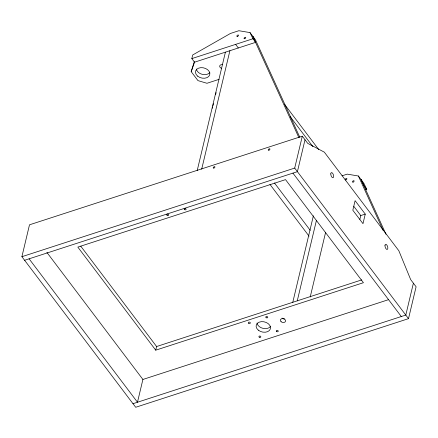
<?xml version="1.0" encoding="UTF-8"?>
<svg xmlns="http://www.w3.org/2000/svg" width="438" height="438" viewBox="0 0 438 438"><rect width="100%" height="100%" fill="white"/><g stroke="black" fill="none" stroke-linecap="round" stroke-linejoin="round"><path stroke-width="0.66" d="M21.9 256.695L29.494 224.809L302.302 136.185L307.722 143.357L324.334 152.161L398.843 250.755L410.68 279.597L416.1 286.77L408.506 318.656L135.698 407.28L21.9 256.695L294.708 168.072L302.302 136.185M219.093 79.338L206.971 83.275L197.971 80.619L191.198 71.651L194.538 62.196L191.828 58.61L192.698 54.969L230.448 33.458L238.869 30.72L250.01 32.593L255.431 39.759L299.838 137.357M191.198 71.651L194.291 61.703M46.888 252.403L142.903 379.461L137.477 402.232L29.1 258.82M197.188 170.634L225.411 52.166M212.37 108.213L212.682 106.91M212.994 105.607L213.459 103.658M215.627 94.548L216.093 92.593M155.731 350.176L77.833 247.098L285.527 179.624L363.425 282.702L155.731 350.176L156.601 346.529L80.762 246.178M201.683 169.172L229.901 50.709M305.012 139.771L297.413 171.658L24.61 260.281M292.765 302.351L313.384 215.808M297.254 300.89L316.444 220.341M310.203 297.019L325.582 232.463M359.855 219.389L360.77 215.562L353.86 206.418M365.259 214.1L362.982 223.665L352.82 210.224L355.098 200.659L365.259 214.1L360.77 215.562M413.39 283.183L405.796 315.07L132.988 403.694M191.828 58.61L252.967 38.752L255.677 42.333L194.538 62.196M342.067 175.819L347.246 174.132L358.394 176.005L363.808 183.172L366.765 189.331L365.478 189.753M156.601 346.529L361.695 279.904M142.903 379.461L388.533 299.663M366.765 189.331L364.055 185.745L361.104 179.591L385.993 234.292M284.519 104.31L318.722 149.572M235.611 44.386L238.321 47.972M290.246 116.678L312.913 146.67M294.708 168.072L408.506 318.656M292.923 173.114L401.307 316.526M274.451 182.958L310.241 230.317M269.961 184.414L309.042 236.126M255.677 42.333L252.721 36.179L298.825 137.499M250.01 32.593L252.967 38.752M358.394 176.005L383.283 230.706M270.503 326.567A7.309 5.185 13.4 0 1 262.762 328.292A7.309 5.185 13.4 0 1 257.018 323.036M284.563 318.837A2.655 1.883 13.4 0 1 282.017 318.087M221.683 68.355A2.655 1.883 13.4 0 1 219.706 66.056A2.655 1.883 13.4 0 1 222.263 64.654M209.851 72.577A7.309 5.185 13.4 0 1 202.11 74.296A7.309 5.185 13.4 0 1 196.366 69.04M268.932 150.179A0.996 0.531 -37.1 0 0 269.907 148.92A0.996 0.531 -37.1 0 0 268.445 149.391A0.996 0.531 -37.1 0 0 268.932 150.179M213.919 168.05A0.996 0.531 -37.1 0 0 214.894 166.79A0.996 0.531 -37.1 0 0 213.437 167.261A0.996 0.531 -37.1 0 0 213.919 168.05M258.321 330.159A7.309 5.185 13.4 0 0 270.323 329.009A7.309 5.185 13.4 0 0 261.322 321.662A7.309 5.185 13.4 0 0 258.321 330.159M167.064 215.255A0.996 0.706 13.4 0 0 168.701 215.096A0.996 0.706 13.4 0 0 167.475 214.094A0.996 0.706 13.4 0 0 167.064 215.255M184.491 209.588A0.964 0.684 13.4 0 0 186.073 209.435A0.964 0.684 13.4 0 0 184.885 208.466A0.964 0.684 13.4 0 0 184.491 209.588M276.592 331.5A0.996 0.706 13.4 0 0 278.223 331.347A0.996 0.706 13.4 0 0 276.997 330.345A0.996 0.706 13.4 0 0 276.592 331.5M266.09 317.61A0.996 0.706 13.4 0 0 267.728 317.451A0.996 0.706 13.4 0 0 266.501 316.45A0.996 0.706 13.4 0 0 266.09 317.61M248.696 323.26A0.991 0.701 13.4 0 0 250.317 323.102A0.991 0.701 13.4 0 0 249.102 322.111A0.991 0.701 13.4 0 0 248.696 323.26M259.214 337.14A0.964 0.684 13.4 0 0 260.791 336.992A0.964 0.684 13.4 0 0 259.608 336.023A0.964 0.684 13.4 0 0 259.214 337.14M281.147 321.733A2.655 1.883 13.4 0 0 285.51 321.311A2.655 1.883 13.4 0 0 282.242 318.64A2.655 1.883 13.4 0 0 281.147 321.733M197.669 76.163A7.309 5.185 13.4 0 0 209.665 75.018A7.309 5.185 13.4 0 0 200.664 67.671A7.309 5.185 13.4 0 0 197.669 76.163M237.511 36.414A0.996 0.531 -37.1 0 0 238.486 35.155A0.996 0.531 -37.1 0 0 237.029 35.626A0.996 0.531 -37.1 0 0 237.511 36.414M244.738 38.692A0.996 0.531 -37.1 0 0 245.713 37.427A0.996 0.531 -37.1 0 0 244.251 37.903A0.996 0.531 -37.1 0 0 244.738 38.692M384.986 245.614A2.655 1.221 72 0 0 387.055 249.43A2.655 1.221 72 0 0 387.176 245.581A2.655 1.221 72 0 0 384.986 245.614M330.794 173.908A2.655 1.221 72 0 0 332.864 177.724A2.655 1.221 72 0 0 332.984 173.875A2.655 1.221 72 0 0 330.794 173.908M345.889 179.826A0.996 0.531 -37.1 0 0 346.863 178.567A0.996 0.531 -37.1 0 0 345.407 179.038A0.996 0.531 -37.1 0 0 345.889 179.826M353.116 182.104A0.996 0.531 -37.1 0 0 354.09 180.839A0.996 0.531 -37.1 0 0 352.634 181.316A0.996 0.531 -37.1 0 0 353.116 182.104"/></g></svg>
